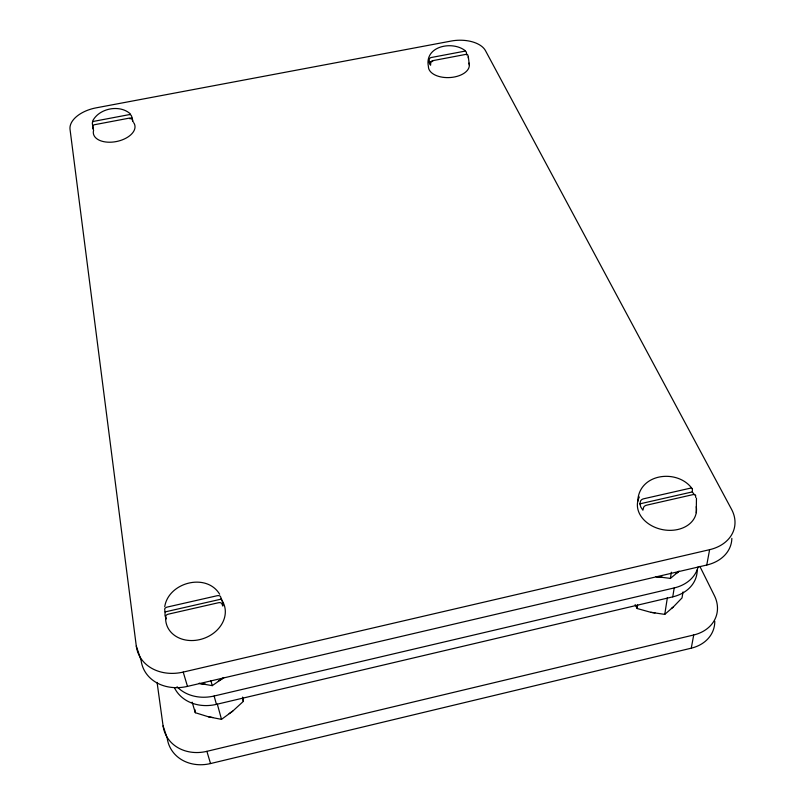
<?xml version="1.0" encoding="UTF-8"?>
<svg xmlns="http://www.w3.org/2000/svg" width="805" height="805" viewBox="0 0 805 805"><rect width="100%" height="100%" fill="white"/><g stroke="black" fill="none" stroke-linecap="round" stroke-linejoin="round"><path stroke-width="1.21" d="M165.055 611.921L165.015 615.584L166.112 619.005L165.75 616.459A3.17 1.831 -11 0 1 168.356 614.155L218.376 602.754A3.15 1.831 -12.3 0 1 221.838 603.68L222.814 606.064L222.723 602.432L220.54 596.676A3.129 1.831 -12.2 0 0 217.098 595.74L167.289 607.061A3.16 1.831 -10.9 0 0 164.693 609.375L165.055 611.921L221.516 599.061M696.255 512.674L696.466 498.084M694.453 494.924L692.31 491.905L692.391 489.37A3.039 1.691 -24.4 0 0 689.845 488.293L643.587 498.808A3.039 1.711 -23.4 0 0 640.528 501.163L639.854 503.85L640.85 507.14L642.893 510.209L643.567 507.532A3.049 1.711 -23.3 0 1 646.646 505.178L693.095 494.592A3.049 1.691 -24.3 0 1 695.651 495.659L695.59 497.349M468.309 58.091L468.027 55.626A2.143 1.721 -31 0 0 465.964 54.368L432.718 60.667A2.143 1.731 -29.2 0 0 430.735 62.689L430.584 65.245L429.457 63.736L429.226 59.54A2.133 1.731 -29.3 0 1 431.208 57.517L464.354 51.248A2.143 1.711 -31.1 0 1 466.407 52.506L466.699 54.961M683.032 591.937L682.016 597.924L673.282 606.99L664.759 614.376L650.792 612.313L637.147 608.51L637.62 604.937M664.759 614.376L667.365 597.713M662.445 577.225A24.925 19.562 12.5 0 1 655.924 576.571L670.394 578.393L671.36 572.214M174.484 687.832A39.858 33.589 -21.7 0 0 216.434 704.365L672.759 596.857L674.198 587.932A39.385 30.922 12.5 0 0 698.076 566.982M157.086 682.419L163.083 725.919L167.219 738.245A39.032 33.679 -26.1 0 0 210.538 763.553L691.264 648.176L693.719 634.984A38.71 30.912 15.5 0 0 714.407 595.65L699.877 566.398M706.76 565.029L709.618 549.674A41.659 31.677 12.5 0 0 731.544 509.303L485.485 50.675A28.004 15.738 -2.6 0 0 451.132 41.055L96.087 107.86A28.99 16.523 -11.7 0 0 70.035 129.364L136.287 646.043L141.117 660.442A42.071 34.766 -22.2 0 0 187.484 686.383L706.76 565.029A41.125 31.566 13 0 0 731.846 538.354M164.723 606.688C168.517 582.357 206.422 572.375 219.654 594.211M637.751 501.414C638.647 473.27 677.579 468.48 692.149 488.675M92.515 121.253C98.904 108.242 119.905 104.046 130.531 114.058M242.587 697.09L243.362 701.376L232.695 711.147L221.506 719.358L208.606 716.842L195.303 712.717L192.154 702.161M671.36 608.5L673.282 606.99M670.394 578.393L679.128 571.148A24.925 19.562 12.5 0 1 676.16 573.442M229.173 713.622L232.695 711.147M205.386 684.099A25.418 21.312 -21.3 0 1 199.006 683.344L212.258 685.639L223.921 677.518A25.418 21.312 -21.3 0 1 218.296 681.08M163.083 725.919A39.515 33.87 -25.4 0 0 206.885 751.337L693.719 634.984M177.04 686.766A40.17 33.689 -21.3 0 0 214.13 696.013L674.198 587.932M136.287 646.043A42.635 34.937 -21.7 0 0 183.218 672.084L709.618 549.674M639.854 503.85L692.31 491.905M129.897 118.768L132.292 118.315L132.926 121.716L132.101 119.291A2.194 1.821 -6 0 0 129.595 118.073L94.577 124.705A2.214 1.821 -3.5 0 0 92.827 126.737L93.189 129.263L92.323 123.306A2.204 1.821 -3.4 0 1 94.064 121.283L128.971 114.682A2.184 1.811 -5.9 0 1 131.477 115.9L132.292 118.315M429.075 62.086L432.718 61.401M650.792 612.313L654.998 612.897M208.606 716.842L212.681 717.517M465.29 50.755C452.662 40.532 424.114 45.905 428.421 66.624A20.477 11.612 -2.8 0 0 450.81 77.481A20.477 11.612 -2.8 0 0 468.953 63.082M635.135 604.636L637.147 608.51M183.218 672.084L187.484 686.383M206.885 751.337L210.538 763.553M214.13 696.013L216.434 704.365M210.93 680.799L212.258 685.639M217.33 704.134L221.506 719.358M242.486 697.834L243.362 701.376M194.84 709.457L195.303 712.717M468.349 56.833L469.325 65.094M697.211 569.92A39.083 30.842 12.8 0 1 672.759 596.857M714.77 621.249A38.258 30.771 16.1 0 1 691.264 648.176M696.255 506.677A29.795 22.701 11 0 1 663.481 529.801A29.795 22.701 11 0 1 639.341 496.947M221.003 599.121A30.429 24.814 -19.6 0 1 203.383 638.566A30.429 24.814 -19.6 0 1 165.619 618.139M133.62 122.581A21.131 12.145 -11.4 0 1 116.162 141.589A21.131 12.145 -11.4 0 1 93.622 130.179"/></g></svg>
